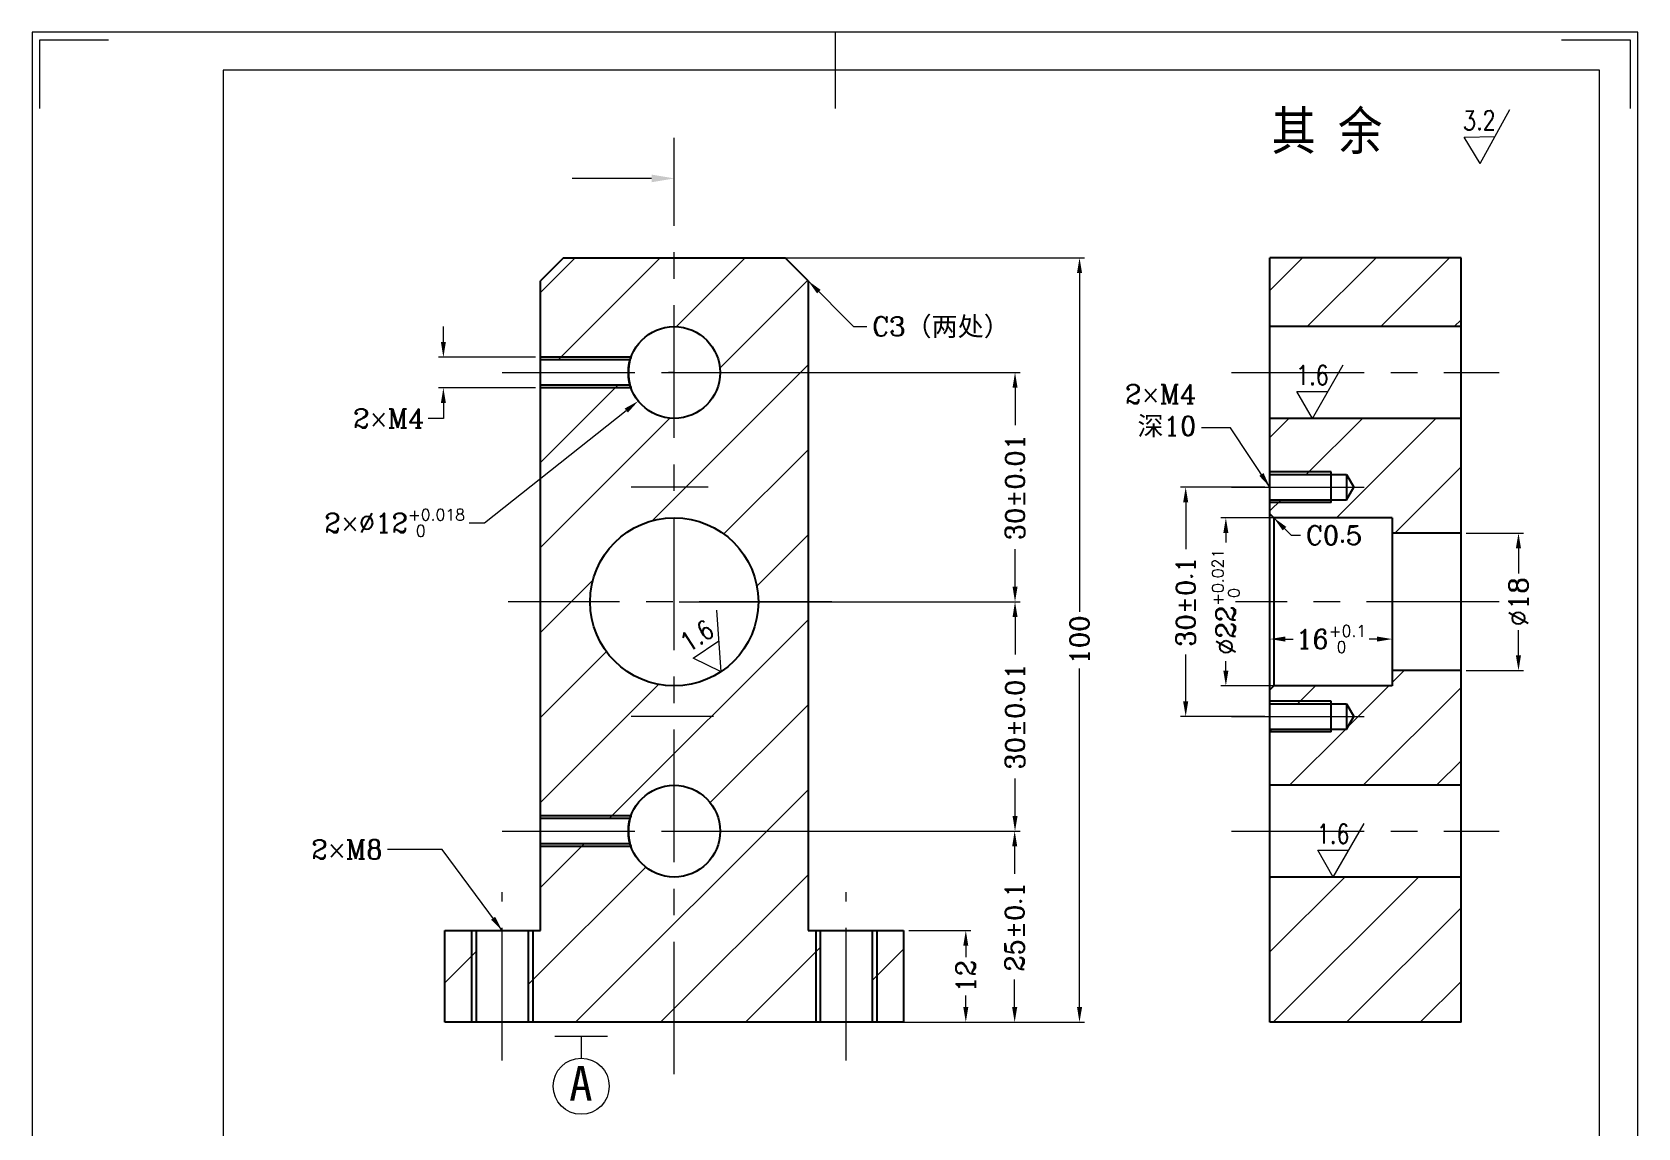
# Model space of a CAD drawing. Header units: millimetres. Extents: x 348 to 7549, y -2121 to -1262.
# Drawn here: x 4729.3 to 4939.3, y -1967.6 to -1824.3 of the extents above; entities that cross this region are included whole.
import ezdxf
from ezdxf.enums import TextEntityAlignment as Align

# ---------------------------------------------------------------- set-up
doc = ezdxf.new("R2010")
doc.units = ezdxf.units.MM
doc.header["$LTSCALE"] = 46.255
doc.header["$PDMODE"] = 3
doc.header["$PDSIZE"] = 8
doc.linetypes.add('CENTER', pattern=[0.6, 0.375, -0.075, 0.075, -0.075])
doc.layers.get('0').update_dxf_attribs({"linetype": 'CONTINUOUS'})
doc.layers.get('Defpoints').update_dxf_attribs({"linetype": 'CONTINUOUS'})
for name, color, linetype, lineweight in [('dim', 82, 'CONTINUOUS', 9), ('中心线', 2, 'CENTER', 13), ('剖面线', 4, 'CONTINUOUS', 13), ('图框_内框线', 5, 'CONTINUOUS', 13), ('图框_外框线', 7, 'CONTINUOUS', 13), ('图框_角线', 5, 'CONTINUOUS', 13), ('尺寸线', 80, 'CONTINUOUS', 13), ('文字', 3, 'CONTINUOUS', 13), ('粗实线', 7, 'CONTINUOUS', 20), ('细实线', 20, 'CONTINUOUS', 13)]:
    doc.layers.add(name, color=color, linetype=linetype, lineweight=lineweight)
doc.styles.add('ROMANC', font='romanc.shx', dxfattribs={"bigfont": 'gbcbig.shx'})
doc.styles.get("Standard").update_dxf_attribs({"font": 'txt', "width": 0.85, "bigfont": 'gbcbig.shx'})
doc.styles.add('TXT08', font='txt.shx', dxfattribs={"width": 0.8, "bigfont": 'gbcbig.shx'})
doc.styles.add('宋体', font='SimSun.ttf')
doc.dimstyles.new('YanXiu', dxfattribs={"dimtxt": 2.5, "dimasz": 2.2, "dimexe": 0.66, "dimexo": 0.66, "dimgap": 0.66, "dimtad": 0, "dimtoh": 1, "dimdsep": 46, "dimtxsty": 'ROMANC', "dimcen": 0, "dimclrd": 256, "dimclre": 131, "dimclrt": 42, "dimazin": 2, "dimtfac": 1, "dimtofl": 0, "dimtmove": 0, "dimatfit": 3, "dimfxl": 1, "dimlwd": 5, "dimlwe": 5, "dimarcsym": 0})

# ---------------------------------------------------------------- blocks, each defined once
blk = doc.blocks.new('*D97')
at = {"layer": 'Defpoints', "color": 0, "transparency": 16777216}
for p in [(4843.25, -1941.79), (4851.38, -1941.79), (4843.25, -1953.79)]:
    blk.add_point(p, dxfattribs=at)
at = {"layer": 'dim', "color": 131, "lineweight": 5, "transparency": 16777216}
for p, q in [((4843.91, -1941.79), (4852.04, -1941.79)), ((4843.91, -1953.79), (4852.04, -1953.79))]:
    blk.add_line(p, q, dxfattribs=at)
at = {"layer": 'dim', "lineweight": 5, "transparency": 16777216}
for p, q in [((4851.38, -1943.79), (4851.38, -1945.29)), ((4851.38, -1951.79), (4851.38, -1950.3))]:
    blk.add_line(p, q, dxfattribs=at)
at = {"layer": 'dim', "transparency": 16777216}
for points in [[(4851.05, -1943.79), (4851.71, -1943.79), (4851.38, -1941.79)], [(4851.05, -1951.79), (4851.71, -1951.79), (4851.38, -1953.79)]]:
    blk.add_solid(points, dxfattribs=at)
at = {"layer": 'dim', "color": 42, "transparency": 16777216, "insert": (4851.38, -1947.79), "char_height": 2.5, "attachment_point": 5, "rotation": 90, "style": 'ROMANC'}
blk.add_mtext('12', dxfattribs=at)
blk = doc.blocks.new('*D98')
at = {"layer": 'Defpoints', "color": 0, "transparency": 16777216}
for p in [(4813.25, -1928.79), (4857.77, -1928.79), (4813.25, -1953.79)]:
    blk.add_point(p, dxfattribs=at)
at = {"layer": 'dim', "color": 131, "lineweight": 5, "transparency": 16777216}
for p, q in [((4813.91, -1928.79), (4858.43, -1928.79)), ((4813.91, -1953.79), (4858.43, -1953.79))]:
    blk.add_line(p, q, dxfattribs=at)
at = {"layer": 'dim', "lineweight": 5, "transparency": 16777216}
for p, q in [((4857.77, -1930.79), (4857.77, -1934.38)), ((4857.77, -1951.79), (4857.77, -1948.2))]:
    blk.add_line(p, q, dxfattribs=at)
at = {"layer": 'dim', "transparency": 16777216}
for points in [[(4857.44, -1930.79), (4858.11, -1930.79), (4857.77, -1928.79)], [(4857.44, -1951.79), (4858.11, -1951.79), (4857.77, -1953.79)]]:
    blk.add_solid(points, dxfattribs=at)
at = {"layer": 'dim', "color": 42, "transparency": 16777216, "insert": (4857.77, -1941.29), "char_height": 2.5, "attachment_point": 5, "rotation": 90, "style": 'ROMANC'}
blk.add_mtext('\\A1;25±0.1', dxfattribs=at)
blk = doc.blocks.new('*D99')
at = {"layer": 'Defpoints', "color": 0, "transparency": 16777216}
for p in [(4813.25, -1898.79), (4857.82, -1898.79), (4813.25, -1928.79)]:
    blk.add_point(p, dxfattribs=at)
at = {"layer": 'dim', "color": 131, "lineweight": 5, "transparency": 16777216}
for p, q in [((4813.91, -1898.79), (4858.48, -1898.79)), ((4813.91, -1928.79), (4858.48, -1928.79))]:
    blk.add_line(p, q, dxfattribs=at)
at = {"layer": 'dim', "lineweight": 5, "transparency": 16777216}
for p, q in [((4857.82, -1900.79), (4857.82, -1905.69)), ((4857.82, -1926.79), (4857.82, -1921.89))]:
    blk.add_line(p, q, dxfattribs=at)
at = {"layer": 'dim', "transparency": 16777216}
for points in [[(4857.49, -1900.79), (4858.15, -1900.79), (4857.82, -1898.79)], [(4857.49, -1926.79), (4858.15, -1926.79), (4857.82, -1928.79)]]:
    blk.add_solid(points, dxfattribs=at)
at = {"layer": 'dim', "color": 42, "transparency": 16777216, "insert": (4857.82, -1913.79), "char_height": 2.5, "attachment_point": 5, "rotation": 90, "style": 'ROMANC'}
blk.add_mtext('\\A1;30±0.01', dxfattribs=at)
blk = doc.blocks.new('*D100')
at = {"layer": 'Defpoints', "color": 0, "transparency": 16777216}
for p in [(4813.25, -1868.79), (4857.82, -1868.79), (4813.25, -1898.79)]:
    blk.add_point(p, dxfattribs=at)
at = {"layer": 'dim', "color": 131, "lineweight": 5, "transparency": 16777216}
for p, q in [((4813.91, -1868.79), (4858.48, -1868.79)), ((4813.91, -1898.79), (4858.48, -1898.79))]:
    blk.add_line(p, q, dxfattribs=at)
at = {"layer": 'dim', "lineweight": 5, "transparency": 16777216}
for p, q in [((4857.82, -1870.79), (4857.82, -1875.69)), ((4857.82, -1896.79), (4857.82, -1891.89))]:
    blk.add_line(p, q, dxfattribs=at)
at = {"layer": 'dim', "transparency": 16777216}
for points in [[(4857.49, -1870.79), (4858.15, -1870.79), (4857.82, -1868.79)], [(4857.49, -1896.79), (4858.15, -1896.79), (4857.82, -1898.79)]]:
    blk.add_solid(points, dxfattribs=at)
at = {"layer": 'dim', "color": 42, "transparency": 16777216, "insert": (4857.82, -1883.79), "char_height": 2.5, "attachment_point": 5, "rotation": 90, "style": 'ROMANC'}
blk.add_mtext('\\A1;30±0.01', dxfattribs=at)
blk = doc.blocks.new('*D101')
at = {"layer": 'Defpoints', "color": 0, "transparency": 16777216}
for p in [(4813.25, -1853.79), (4866.25, -1853.79), (4813.25, -1953.79)]:
    blk.add_point(p, dxfattribs=at)
at = {"layer": 'dim', "color": 131, "lineweight": 5, "transparency": 16777216}
for p, q in [((4813.91, -1853.79), (4866.91, -1853.79)), ((4813.91, -1953.79), (4866.91, -1953.79))]:
    blk.add_line(p, q, dxfattribs=at)
at = {"layer": 'dim', "lineweight": 5, "transparency": 16777216}
for p, q in [((4866.25, -1855.79), (4866.25, -1900.1)), ((4866.25, -1951.79), (4866.25, -1907.49))]:
    blk.add_line(p, q, dxfattribs=at)
at = {"layer": 'dim', "transparency": 16777216}
for points in [[(4865.92, -1855.79), (4866.59, -1855.79), (4866.25, -1853.79)], [(4865.92, -1951.79), (4866.59, -1951.79), (4866.25, -1953.79)]]:
    blk.add_solid(points, dxfattribs=at)
at = {"layer": 'dim', "color": 42, "transparency": 16777216, "insert": (4866.25, -1903.79), "char_height": 2.5, "attachment_point": 5, "rotation": 90, "style": 'ROMANC'}
blk.add_mtext('100', dxfattribs=at)
blk = doc.blocks.new('*D106')
at = {"layer": 'Defpoints', "color": 0, "transparency": 16777216}
for p in [(4891.15, -1883.79), (4880.14, -1913.79), (4891.15, -1913.79)]:
    blk.add_point(p, dxfattribs=at)
at = {"layer": 'dim', "color": 131, "lineweight": 5, "transparency": 16777216}
for p, q in [((4890.49, -1883.79), (4879.48, -1883.79)), ((4890.49, -1913.79), (4879.48, -1913.79))]:
    blk.add_line(p, q, dxfattribs=at)
at = {"layer": 'dim', "lineweight": 5, "transparency": 16777216}
for p, q in [((4880.14, -1885.79), (4880.14, -1891.88)), ((4880.14, -1911.79), (4880.14, -1905.7))]:
    blk.add_line(p, q, dxfattribs=at)
at = {"layer": 'dim', "transparency": 16777216}
for points in [[(4879.8, -1885.79), (4880.47, -1885.79), (4880.14, -1883.79)], [(4879.8, -1911.79), (4880.47, -1911.79), (4880.14, -1913.79)]]:
    blk.add_solid(points, dxfattribs=at)
at = {"layer": 'dim', "color": 42, "transparency": 16777216, "insert": (4880.14, -1898.79), "char_height": 2.5, "attachment_point": 5, "rotation": 90, "style": 'ROMANC'}
blk.add_mtext('\\A1;30±0.1', dxfattribs=at)
blk = doc.blocks.new('*D107')
at = {"layer": 'Defpoints', "color": 0, "transparency": 16777216}
for p in [(4916.15, -1889.79), (4916.15, -1907.79), (4923.66, -1907.79)]:
    blk.add_point(p, dxfattribs=at)
at = {"layer": 'dim', "color": 131, "lineweight": 5, "transparency": 16777216}
for p, q in [((4916.81, -1889.79), (4924.32, -1889.79)), ((4916.81, -1907.79), (4924.32, -1907.79))]:
    blk.add_line(p, q, dxfattribs=at)
at = {"layer": 'dim', "lineweight": 5, "transparency": 16777216}
for p, q in [((4923.66, -1891.79), (4923.66, -1895.1)), ((4923.66, -1905.79), (4923.66, -1902.49))]:
    blk.add_line(p, q, dxfattribs=at)
at = {"layer": 'dim', "transparency": 16777216}
for points in [[(4923.32, -1891.79), (4923.99, -1891.79), (4923.66, -1889.79)], [(4923.32, -1905.79), (4923.99, -1905.79), (4923.66, -1907.79)]]:
    blk.add_solid(points, dxfattribs=at)
at = {"layer": 'dim', "color": 42, "transparency": 16777216, "insert": (4923.66, -1898.79), "char_height": 2.5, "attachment_point": 5, "rotation": 90, "style": 'ROMANC'}
blk.add_mtext('%%c18', dxfattribs=at)
blk = doc.blocks.new('*D108')
at = {"layer": 'Defpoints', "color": 0, "transparency": 16777216}
for p in [(4907.15, -1887.79), (4885.39, -1909.79), (4907.15, -1909.79)]:
    blk.add_point(p, dxfattribs=at)
at = {"layer": 'dim', "color": 131, "lineweight": 5, "transparency": 16777216}
for p, q in [((4906.49, -1887.79), (4884.73, -1887.79)), ((4906.49, -1909.79), (4884.73, -1909.79))]:
    blk.add_line(p, q, dxfattribs=at)
at = {"layer": 'dim', "lineweight": 5, "transparency": 16777216}
for p, q in [((4885.39, -1889.79), (4885.39, -1891.02)), ((4885.39, -1907.79), (4885.39, -1906.56))]:
    blk.add_line(p, q, dxfattribs=at)
at = {"layer": 'dim', "transparency": 16777216}
for points in [[(4885.06, -1889.79), (4885.72, -1889.79), (4885.39, -1887.79)], [(4885.06, -1907.79), (4885.72, -1907.79), (4885.39, -1909.79)]]:
    blk.add_solid(points, dxfattribs=at)
at = {"layer": 'dim', "color": 42, "transparency": 16777216, "insert": (4885.39, -1898.79), "char_height": 2.5, "attachment_point": 5, "rotation": 90, "style": 'ROMANC'}
blk.add_mtext('\\A1;%%c22{\\H1.500000;\\S+0.021^  0;}', dxfattribs=at)
blk = doc.blocks.new('*D109')
at = {"layer": 'Defpoints', "color": 0, "transparency": 16777216}
for p in [(4795.75, -1866.79), (4783.06, -1870.79), (4795.75, -1870.79)]:
    blk.add_point(p, dxfattribs=at)
at = {"layer": 'dim', "lineweight": 5, "transparency": 16777216}
for p, q in [((4783.06, -1864.79), (4783.06, -1862.79)), ((4783.06, -1872.79), (4783.06, -1874.79)), ((4783.06, -1874.79), (4781.06, -1874.79))]:
    blk.add_line(p, q, dxfattribs=at)
at = {"layer": 'dim', "color": 131, "lineweight": 5, "transparency": 16777216}
for p, q in [((4795.09, -1866.79), (4782.4, -1866.79)), ((4795.09, -1870.79), (4782.4, -1870.79))]:
    blk.add_line(p, q, dxfattribs=at)
at = {"layer": 'dim', "transparency": 16777216}
for points in [[(4782.73, -1864.79), (4783.39, -1864.79), (4783.06, -1866.79)], [(4782.73, -1872.79), (4783.39, -1872.79), (4783.06, -1870.79)]]:
    blk.add_solid(points, dxfattribs=at)
at = {"layer": 'dim', "color": 42, "transparency": 16777216, "insert": (4775.92, -1874.79), "char_height": 2.5, "attachment_point": 5, "style": 'ROMANC'}
blk.add_mtext('2×M4', dxfattribs=at)
blk = doc.blocks.new('*D110')
at = {"layer": 'Defpoints', "color": 0, "transparency": 16777216}
for p in [(4891.15, -1887.29), (4907.15, -1887.79), (4907.15, -1903.66)]:
    blk.add_point(p, dxfattribs=at)
at = {"layer": 'dim', "color": 131, "lineweight": 5, "transparency": 16777216}
for p, q in [((4891.15, -1887.95), (4891.15, -1904.32)), ((4907.15, -1888.45), (4907.15, -1904.32))]:
    blk.add_line(p, q, dxfattribs=at)
at = {"layer": 'dim', "lineweight": 5, "transparency": 16777216}
for p, q in [((4893.15, -1903.66), (4894.18, -1903.66)), ((4905.15, -1903.66), (4904.12, -1903.66))]:
    blk.add_line(p, q, dxfattribs=at)
at = {"layer": 'dim', "transparency": 16777216}
for points in [[(4893.15, -1903.33), (4893.15, -1903.99), (4891.15, -1903.66)], [(4905.15, -1903.33), (4905.15, -1903.99), (4907.15, -1903.66)]]:
    blk.add_solid(points, dxfattribs=at)
at = {"layer": 'dim', "color": 42, "transparency": 16777216, "insert": (4899.15, -1903.66), "char_height": 2.5, "attachment_point": 5, "style": 'ROMANC'}
blk.add_mtext('\\A1;16{\\H1.500000;\\S+0.1^  0;}', dxfattribs=at)
blk = doc.blocks.new('*D111')
at = {"layer": 'Defpoints', "color": 0, "transparency": 16777216}
for p in [(4817.95, -1865.06), (4808.55, -1872.52)]:
    blk.add_point(p, dxfattribs=at)
at = {"layer": 'dim', "lineweight": 5, "transparency": 16777216}
for p, q in [((4788.45, -1888.45), (4806.98, -1873.76)), ((4786.45, -1888.45), (4788.45, -1888.45))]:
    blk.add_line(p, q, dxfattribs=at)
at = {"layer": 'dim', "transparency": 16777216}
blk.add_solid([(4806.77, -1873.5), (4807.19, -1874.02), (4808.55, -1872.52)], dxfattribs=at)
at = {"layer": 'dim', "color": 42, "transparency": 16777216, "insert": (4776.69, -1888.45), "char_height": 2.5, "attachment_point": 5, "style": 'ROMANC'}
blk.add_mtext('\\A1;2×∅12{\\H1.500000;\\S+0.018^  0;}', dxfattribs=at)

msp = doc.modelspace()

# ---------------------------------------------------------------- hatches: boundary and pattern name
at = {"layer": '剖面线', "linetype": 'Continuous'}
h = msp.add_hatch(dxfattribs=at)
h.set_pattern_fill('A', color=256, scale=7.859764, angle=45, style=0, pattern_type=0)
h.set_pattern_definition([(45, (4583.4536, -2181.784), (-5.55769, 5.55769), [])])
edge = h.paths.add_edge_path()
edge.add_spline(control_points=[(4819.25023, -1868.79136), (4819.25023, -1878.09234), (4810.03934, -1879.38374), (4807.48157, -1870.44136)], knot_values=[0, 0, 0, 0, 1, 1, 1, 1], weights=[1, 0.425896554, 0.425896554, 1], degree=3, periodic=0)
edge.add_spline(control_points=[(4807.48157, -1867.14136), (4810.03934, -1858.19898), (4819.25023, -1859.49038), (4819.25023, -1868.79136)], knot_values=[0, 0, 0, 0, 1, 1, 1, 1], weights=[1, 0.425896554, 0.425896554, 1], degree=3, periodic=0)
edge.add_line((4807.48157, -1867.14136), (4795.75023, -1867.14136))
edge.add_line((4795.75023, -1867.14136), (4795.75023, -1856.79136))
edge.add_line((4798.75023, -1853.79136), (4795.75023, -1856.79136))
edge.add_line((4798.75023, -1853.79136), (4827.75023, -1853.79136))
edge.add_line((4830.75023, -1856.79136), (4827.75023, -1853.79136))
edge.add_line((4830.75023, -1856.79136), (4830.75023, -1941.79136))
edge.add_line((4830.75023, -1941.79136), (4832.35023, -1941.79136))
edge.add_line((4832.35023, -1941.79136), (4832.35023, -1953.79136))
edge.add_line((4832.35023, -1953.79136), (4794.15023, -1953.79136))
edge.add_line((4794.15023, -1941.79136), (4794.15023, -1953.79136))
edge.add_line((4794.15023, -1941.79136), (4795.75023, -1941.79136))
edge.add_line((4795.75023, -1941.79136), (4795.75023, -1930.44136))
edge.add_line((4807.48157, -1930.44136), (4795.75023, -1930.44136))
edge.add_spline(control_points=[(4819.25023, -1928.79136), (4819.25023, -1938.09234), (4810.03934, -1939.38374), (4807.48157, -1930.44136)], knot_values=[0, 0, 0, 0, 1, 1, 1, 1], weights=[1, 0.425896554, 0.425896554, 1], degree=3, periodic=0)
edge.add_spline(control_points=[(4807.48157, -1927.14136), (4810.03934, -1918.19898), (4819.25023, -1919.49038), (4819.25023, -1928.79136)], knot_values=[0, 0, 0, 0, 1, 1, 1, 1], weights=[1, 0.425896554, 0.425896554, 1], degree=3, periodic=0)
edge.add_line((4807.48157, -1927.14136), (4795.75023, -1927.14136))
edge.add_line((4795.75023, -1927.14136), (4795.75023, -1870.44136))
edge.add_line((4807.48157, -1870.44136), (4795.75023, -1870.44136))
edge.add_spline(control_points=[(4813.25023, -1909.79136), (4835.25023, -1909.79136), (4835.25023, -1887.79136), (4813.25023, -1887.79136)], knot_values=[0, 0, 0, 0, 1, 1, 1, 1], weights=[1, 0.333333333, 0.333333333, 1], degree=3, periodic=0)
edge.add_spline(control_points=[(4813.25023, -1887.79136), (4791.25023, -1887.79136), (4791.25023, -1909.79136), (4813.25023, -1909.79136)], knot_values=[0, 0, 0, 0, 1, 1, 1, 1], weights=[1, 0.333333333, 0.333333333, 1], degree=3, periodic=0)
edge = h.paths.add_edge_path()
edge.add_line((4843.25023, -1953.79136), (4839.15023, -1953.79136))
edge.add_line((4839.15023, -1941.79136), (4839.15023, -1953.79136))
edge.add_line((4839.15023, -1941.79136), (4843.25023, -1941.79136))
edge.add_line((4843.25023, -1941.79136), (4843.25023, -1953.79136))
h.paths.add_polyline_path([(4787.35023, -1953.79136), (4783.25023, -1953.79136), (4783.25023, -1941.79136), (4787.35023, -1941.79136)])
h = msp.add_hatch(dxfattribs=at)
h.set_pattern_fill('B', color=256, scale=6.799104, angle=45, style=0, pattern_type=0)
h.set_pattern_definition([(45, (4605.879, -2181.7844), (-4.80769, 4.80769), [])])
edge = h.paths.add_edge_path()
edge.add_line((4916.14874, -1953.79136), (4916.14874, -1934.79136))
edge.add_line((4916.14874, -1953.79136), (4891.14874, -1953.79136))
edge.add_line((4891.14874, -1953.79136), (4891.14874, -1934.79136))
edge.add_line((4916.14874, -1934.79136), (4891.14874, -1934.79136))
edge = h.paths.add_edge_path()
edge.add_line((4916.14874, -1922.79136), (4916.14874, -1907.79136))
edge.add_line((4916.14874, -1922.79136), (4891.14874, -1922.79136))
edge.add_line((4891.14874, -1922.79136), (4891.14874, -1915.44136))
edge.add_line((4891.14874, -1915.44136), (4901.14874, -1915.44136))
edge.add_line((4901.14874, -1915.44136), (4902.14016, -1913.79136))
edge.add_line((4901.14874, -1912.14136), (4902.14016, -1913.79136))
edge.add_line((4891.14874, -1912.14136), (4901.14874, -1912.14136))
edge.add_line((4891.14874, -1912.14136), (4891.14874, -1910.29125))
edge.add_line((4891.14874, -1910.29125), (4891.64863, -1909.79136))
edge.add_line((4907.14874, -1909.79136), (4891.64863, -1909.79136))
edge.add_line((4907.14874, -1907.79136), (4907.14874, -1909.79136))
edge.add_line((4916.14874, -1907.79136), (4907.14874, -1907.79136))
edge = h.paths.add_edge_path()
edge.add_line((4916.14874, -1889.79136), (4916.14874, -1874.79136))
edge.add_line((4916.14874, -1889.79136), (4907.14874, -1889.79136))
edge.add_line((4907.14874, -1887.79136), (4907.14874, -1889.79136))
edge.add_line((4907.14874, -1887.79136), (4891.64863, -1887.79136))
edge.add_line((4891.14874, -1887.29147), (4891.64863, -1887.79136))
edge.add_line((4891.14874, -1887.29147), (4891.14874, -1885.44136))
edge.add_line((4891.14874, -1885.44136), (4901.14874, -1885.44136))
edge.add_line((4901.14874, -1885.44136), (4902.14016, -1883.79136))
edge.add_line((4901.14874, -1882.14136), (4902.14016, -1883.79136))
edge.add_line((4891.14874, -1882.14136), (4901.14874, -1882.14136))
edge.add_line((4891.14874, -1882.14136), (4891.14874, -1874.79136))
edge.add_line((4916.14874, -1874.79136), (4891.14874, -1874.79136))
edge = h.paths.add_edge_path()
edge.add_line((4916.14874, -1862.79136), (4916.14874, -1853.79136))
edge.add_line((4916.14874, -1862.79136), (4891.14874, -1862.79136))
edge.add_line((4891.14874, -1862.79136), (4891.14874, -1853.79136))
edge.add_line((4916.14874, -1853.79136), (4891.14874, -1853.79136))

# ---------------------------------------------------------------- linework, layer by layer
at = {"color": 7, "linetype": 'Continuous'}
for p, q in [((4798.75023, -1853.79136), (4795.75023, -1856.79136)), ((4798.75023, -1853.79136), (4795.75023, -1856.79136)), ((4798.75023, -1853.79136), (4827.75023, -1853.79136)), ((4798.75023, -1853.79136), (4827.75023, -1853.79136)), ((4830.75023, -1856.79136), (4827.75023, -1853.79136)), ((4830.75023, -1856.79136), (4827.75023, -1853.79136)), ((4891.14874, -1862.79136), (4891.14874, -1853.79136)), ((4916.14874, -1853.79136), (4891.14874, -1853.79136)), ((4891.14874, -1953.79136), (4891.14874, -1853.79136)), ((4916.14874, -1853.79136), (4891.14874, -1853.79136)), ((4916.14874, -1862.79136), (4916.14874, -1853.79136)), ((4916.14874, -1953.79136), (4916.14874, -1853.79136)), ((4795.75023, -1867.14136), (4795.75023, -1856.79136)), ((4795.75023, -1941.79136), (4795.75023, -1856.79136)), ((4830.75023, -1856.79136), (4830.75023, -1941.79136)), ((4830.75023, -1856.79136), (4830.75023, -1941.79136)), ((4916.14874, -1862.79136), (4891.14874, -1862.79136)), ((4916.14874, -1862.79136), (4891.14874, -1862.79136)), ((4807.48157, -1867.14136), (4795.75023, -1867.14136)), ((4807.48157, -1867.14136), (4795.75023, -1867.14136)), ((4795.75023, -1927.14136), (4795.75023, -1870.44136)), ((4807.48157, -1870.44136), (4795.75023, -1870.44136)), ((4807.48157, -1870.44136), (4795.75023, -1870.44136)), ((4891.14874, -1882.14136), (4891.14874, -1874.79136)), ((4916.14874, -1874.79136), (4891.14874, -1874.79136)), ((4916.14874, -1874.79136), (4891.14874, -1874.79136)), ((4916.14874, -1889.79136), (4916.14874, -1874.79136)), ((4891.14874, -1882.14136), (4901.14874, -1882.14136)), ((4891.14874, -1882.14136), (4901.14874, -1882.14136)), ((4899.14874, -1885.79136), (4899.14874, -1881.79136)), ((4901.14874, -1882.14136), (4902.14016, -1883.79136)), ((4901.14874, -1882.14136), (4901.14874, -1885.44136)), ((4901.14874, -1882.14136), (4902.14016, -1883.79136)), ((4891.14874, -1887.29147), (4891.14874, -1885.44136)), ((4891.14874, -1885.44136), (4901.14874, -1885.44136)), ((4891.14874, -1885.44136), (4901.14874, -1885.44136)), ((4901.14874, -1885.44136), (4902.14016, -1883.79136)), ((4901.14874, -1885.44136), (4902.14016, -1883.79136)), ((4891.14874, -1887.29147), (4891.64863, -1887.79136)), ((4891.14874, -1887.29147), (4891.64863, -1887.79136)), ((4907.14874, -1887.79136), (4891.64863, -1887.79136)), ((4891.64863, -1887.79136), (4891.64863, -1909.79136)), ((4907.14874, -1887.79136), (4891.64863, -1887.79136)), ((4907.14874, -1887.79136), (4907.14874, -1889.79136)), ((4907.14874, -1887.79136), (4907.14874, -1909.79136)), ((4916.14874, -1889.79136), (4907.14874, -1889.79136)), ((4916.14874, -1889.79136), (4907.14874, -1889.79136)), ((4907.14874, -1907.79136), (4907.14874, -1909.79136)), ((4916.14874, -1907.79136), (4907.14874, -1907.79136)), ((4916.14874, -1907.79136), (4907.14874, -1907.79136)), ((4916.14874, -1922.79136), (4916.14874, -1907.79136)), ((4891.14874, -1910.29125), (4891.64863, -1909.79136)), ((4891.14874, -1910.29125), (4891.64863, -1909.79136)), ((4891.14874, -1912.14136), (4891.14874, -1910.29125)), ((4907.14874, -1909.79136), (4891.64863, -1909.79136)), ((4907.14874, -1909.79136), (4891.64863, -1909.79136)), ((4891.14874, -1912.14136), (4901.14874, -1912.14136)), ((4891.14874, -1912.14136), (4901.14874, -1912.14136)), ((4899.14874, -1915.79136), (4899.14874, -1911.79136)), ((4901.14874, -1912.14136), (4902.14016, -1913.79136)), ((4901.14874, -1912.14136), (4902.14016, -1913.79136)), ((4901.14874, -1912.14136), (4901.14874, -1915.44136)), ((4901.14874, -1915.44136), (4902.14016, -1913.79136)), ((4901.14874, -1915.44136), (4902.14016, -1913.79136)), ((4891.14874, -1922.79136), (4891.14874, -1915.44136)), ((4891.14874, -1915.44136), (4901.14874, -1915.44136)), ((4891.14874, -1915.44136), (4901.14874, -1915.44136)), ((4916.14874, -1922.79136), (4891.14874, -1922.79136)), ((4916.14874, -1922.79136), (4891.14874, -1922.79136)), ((4807.48157, -1927.14136), (4795.75023, -1927.14136)), ((4807.48157, -1927.14136), (4795.75023, -1927.14136)), ((4795.75023, -1941.79136), (4795.75023, -1930.44136)), ((4807.48157, -1930.44136), (4795.75023, -1930.44136)), ((4807.48157, -1930.44136), (4795.75023, -1930.44136)), ((4891.14874, -1953.79136), (4891.14874, -1934.79136)), ((4916.14874, -1934.79136), (4891.14874, -1934.79136)), ((4916.14874, -1934.79136), (4891.14874, -1934.79136)), ((4916.14874, -1953.79136), (4916.14874, -1934.79136)), ((4783.25023, -1953.79136), (4783.25023, -1941.79136)), ((4783.25023, -1941.79136), (4787.35023, -1941.79136)), ((4783.25023, -1941.79136), (4795.75023, -1941.79136)), ((4783.25023, -1953.79136), (4783.25023, -1941.79136)), ((4787.35023, -1941.79136), (4787.35023, -1953.79136)), ((4787.35023, -1941.79136), (4787.35023, -1953.79136)), ((4794.15023, -1941.79136), (4794.15023, -1953.79136)), ((4794.15023, -1941.79136), (4795.75023, -1941.79136)), ((4794.15023, -1941.79136), (4794.15023, -1953.79136)), ((4830.75023, -1941.79136), (4832.35023, -1941.79136)), ((4830.75023, -1941.79136), (4843.25023, -1941.79136)), ((4832.35023, -1941.79136), (4832.35023, -1953.79136)), ((4832.35023, -1941.79136), (4832.35023, -1953.79136)), ((4839.15023, -1941.79136), (4839.15023, -1953.79136)), ((4839.15023, -1941.79136), (4843.25023, -1941.79136)), ((4839.15023, -1941.79136), (4839.15023, -1953.79136)), ((4843.25023, -1941.79136), (4843.25023, -1953.79136)), ((4843.25023, -1941.79136), (4843.25023, -1953.79136)), ((4787.35023, -1953.79136), (4783.25023, -1953.79136)), ((4843.25023, -1953.79136), (4783.25023, -1953.79136)), ((4832.35023, -1953.79136), (4794.15023, -1953.79136)), ((4843.25023, -1953.79136), (4839.15023, -1953.79136)), ((4916.14874, -1953.79136), (4891.14874, -1953.79136)), ((4916.14874, -1953.79136), (4891.14874, -1953.79136))]:
    msp.add_line(p, q, dxfattribs=at)
at = {"color": 2, "linetype": 'Continuous'}
for p, q in [((4807.59336, -1866.79136), (4795.75023, -1866.79136)), ((4807.59337, -1870.79136), (4795.75023, -1870.79136)), ((4899.14874, -1881.79136), (4891.14874, -1881.79136)), ((4899.14874, -1885.79136), (4891.14874, -1885.79136)), ((4899.14874, -1911.79136), (4891.14874, -1911.79136)), ((4899.14874, -1915.79136), (4891.14874, -1915.79136)), ((4807.59336, -1926.79136), (4795.75023, -1926.79136)), ((4807.59337, -1930.79136), (4795.75023, -1930.79136)), ((4786.75023, -1941.79136), (4786.75023, -1953.79136)), ((4794.75023, -1941.79136), (4794.75023, -1953.79136)), ((4831.75023, -1941.79136), (4831.75023, -1953.79136)), ((4839.75023, -1941.79136), (4839.75023, -1953.79136))]:
    msp.add_line(p, q, dxfattribs=at)
at = {"color": 7, "linetype": 'Continuous'}
for centre, radius in [((4813.25023, -1868.79136), 6), ((4813.25023, -1898.79136), 11), ((4813.25023, -1928.79136), 6)]:
    msp.add_circle(centre, radius, dxfattribs=at)
at = {"color": 2, "linetype": 'Continuous'}
for points, start_tangent, end_tangent in [([(4807.48167, -1867.14102), (4807.50657, -1867.05632), (4807.57009, -1866.85849), (4807.59338, -1866.79136), (4807.57004, -1866.85865), (4807.50643, -1867.05681), (4807.41991, -1867.37457), (4807.334, -1867.79225), (4807.27217, -1868.27874), (4807.25023, -1868.79136)], (0.275060653, 0.961426876), (0, -1)), ([(4807.25023, -1868.79136), (4807.27219, -1869.30424), (4807.33409, -1869.79099), (4807.41998, -1870.20844), (4807.50651, -1870.5262), (4807.57006, -1870.72413), (4807.59338, -1870.79136), (4807.57008, -1870.72419), (4807.50654, -1870.52629), (4807.48167, -1870.44169)], (0, -1), (-0.2750653, 0.961425546)), ([(4807.48167, -1927.14102), (4807.50657, -1927.05632), (4807.57009, -1926.85849), (4807.59338, -1926.79136), (4807.57004, -1926.85865), (4807.50643, -1927.05681), (4807.41991, -1927.37457), (4807.334, -1927.79225), (4807.27217, -1928.27874), (4807.25023, -1928.79136)], (0.275060653, 0.961426876), (0, -1)), ([(4807.25023, -1928.79136), (4807.27219, -1929.30424), (4807.33409, -1929.79099), (4807.41998, -1930.20844), (4807.50651, -1930.5262), (4807.57006, -1930.72413), (4807.59338, -1930.79136), (4807.57008, -1930.72419), (4807.50654, -1930.52629), (4807.48167, -1930.44169)], (0, -1), (-0.2750653, 0.961425546))]:
    msp.add_spline(points, degree=3, dxfattribs=dict(at, start_tangent=start_tangent, end_tangent=end_tangent))
at = {"layer": 'dim'}
for p, q in [((4918.63938, -1841.46395), (4922.54723, -1834.3885)), ((4916.55258, -1838.00294), (4920.5933, -1837.92623)), ((4918.63938, -1841.46395), (4916.55258, -1838.00294)), ((4896.7081, -1874.79136), (4900.74955, -1867.79136)), ((4896.7081, -1874.79136), (4894.68737, -1871.29136)), ((4894.68737, -1871.29136), (4898.72882, -1871.29136)), ((4819.36875, -1907.93268), (4818.83371, -1899.8675)), ((4815.74267, -1906.14806), (4819.10123, -1903.90009)), ((4819.36875, -1907.93268), (4815.74267, -1906.14806)), ((4899.42274, -1934.79136), (4903.46419, -1927.79136)), ((4899.42274, -1934.79136), (4897.40201, -1931.29136)), ((4897.40201, -1931.29136), (4901.44346, -1931.29136))]:
    msp.add_line(p, q, dxfattribs=at)
at = {"layer": '中心线'}
for p, q in [((4813.25023, -1960.60025), (4813.25023, -1838.08748)), ((4790.75023, -1868.79136), (4823.50304, -1868.79136)), ((4813.25023, -1868.79136), (4812.48256, -1868.79136)), ((4886.14874, -1868.79136), (4921.14874, -1868.79136)), ((4817.69889, -1883.79136), (4807.60023, -1883.79136)), ((4886.14874, -1883.79136), (4906.14874, -1883.79136)), ((4833.86505, -1898.79136), (4791.53371, -1898.79136)), ((4921.14874, -1898.79136), (4886.64859, -1898.79136)), ((4818.39409, -1913.79136), (4807.60023, -1913.79136)), ((4886.14874, -1913.79136), (4906.14874, -1913.79136)), ((4790.75023, -1928.79136), (4821.82369, -1928.79136)), ((4886.14874, -1928.79136), (4921.14874, -1928.79136)), ((4790.75023, -1958.79136), (4790.75023, -1936.79136)), ((4835.75023, -1958.79136), (4835.75023, -1936.79136))]:
    msp.add_line(p, q, dxfattribs=at)
at = {"layer": '图框_内框线'}
msp.add_lwpolyline([(4834.27457, -1824.25676), (4834.27457, -1834.25676)], dxfattribs=at)
msp.add_lwpolyline([(4754.27457, -2116.25676), (4934.27457, -2116.25676), (4934.27457, -1829.25676), (4754.27457, -1829.25676)], close=True, dxfattribs=at)
at = {"layer": '图框_外框线'}
msp.add_lwpolyline([(4729.27457, -2121.25676), (4939.27457, -2121.25676), (4939.27457, -1824.25676), (4729.27457, -1824.25676)], close=True, dxfattribs=at)
at = {"layer": '图框_角线', "flags": 128}
for points in [[(4730.27457, -1834.25676), (4730.27457, -1825.25676), (4739.27457, -1825.25676)], [(4929.27457, -1825.25676), (4938.27457, -1825.25676), (4938.27457, -1834.25676)]]:
    msp.add_lwpolyline(points, dxfattribs=at)
at = {"layer": '尺寸线'}
msp.add_lwpolyline([(4810.28064, -1843.39579), (4799.91606, -1843.39579)], dxfattribs=at)
msp.add_solid([(4810.28064, -1842.89579), (4813.28064, -1843.39579), (4810.28064, -1843.89579)], dxfattribs=at)
at = {"layer": '粗实线'}
for p, q in [((4797.6512, -1955.59808), (4804.50964, -1955.59808)), ((4801.08042, -1955.59808), (4801.08042, -1958.491))]:
    msp.add_line(p, q, dxfattribs=at)
at = {"layer": '细实线'}
msp.add_circle((4801.08042, -1962.15851), 3.6675, dxfattribs=at)

# ---------------------------------------------------------------- texts
at = {"layer": 'dim', "style": 'TXT08', "width": 0.8}
for s, rotation, p in [('3.2', 1.0876714, (4918.53198, -1835.80694)), ('1.6', 33.7954124, (4816.22159, -1903.23069))]:
    msp.add_text(s, height=2.5, rotation=rotation, dxfattribs=at).set_placement(p, align=Align.MIDDLE)
for p in [(4896.7081, -1869.13333), (4899.42274, -1929.13333)]:
    msp.add_text('1.6', height=2.5, dxfattribs=at).set_placement(p, align=Align.MIDDLE)
at = {"layer": 'dim', "color": 42, "char_height": 2.5, "style": 'ROMANC'}
for s, insert, attachment_point in [('C3{\\fFangSong|b0|i0|c134|p49;（两处）}', (4839.10333, -1861.50503), 1), ('2×M4\\P{\\fFangSong|b0|i0|c134|p49;深}10', (4881.52764, -1877.28424), 9), ('C0.5', (4895.82397, -1888.83793), 1), ('2×M8', (4775.10536, -1932.42047), 9)]:
    msp.add_mtext(s, dxfattribs=dict(at, insert=insert, attachment_point=attachment_point))
at = {"layer": '文字', "insert": (4891.36718, -1834.66441), "char_height": 5, "width": 46.5466241, "attachment_point": 1}
msp.add_mtext('{\\fSimSun|b0|i0|c134|p2;其 余} ', dxfattribs=at)
at = {"layer": '细实线', "insert": (4799.50499, -1959.52976), "char_height": 4.5, "width": 10.3950175, "attachment_point": 1, "style": '宋体'}
msp.add_mtext('A', dxfattribs=at)

# ---------------------------------------------------------------- dimensions: what is measured, and where the dimension line sits
at = {"layer": 'dim'}
for base, p1, p2, override, picture, middle in [((4866.25252, -1853.79136), (4813.25023, -1953.79136), (4813.25023, -1853.79136), {"dimasz": 2}, '*D101', (4866.25252, -1903.79136)), ((4857.82099, -1868.79136), (4813.25023, -1898.79136), (4813.25023, -1868.79136), {"dimasz": 2, "dimgap": 0.66, "dimtol": 1, "dimlim": 0, "dimtp": 0.01, "dimtm": 0.01, "dimtfac": 1, "dimtdec": 3, "dimtolj": 1}, '*D100', (4857.82099, -1883.79136)), ((4880.13657, -1913.79136), (4891.14874, -1883.79136), (4891.14874, -1913.79136), {"dimasz": 2, "dimgap": 0.66, "dimtol": 1, "dimlim": 0, "dimtp": 0.1, "dimtm": 0.1, "dimtfac": 1, "dimtdec": 3, "dimtolj": 1}, '*D106', (4880.13657, -1898.79136)), ((4857.82099, -1898.79136), (4813.25023, -1928.79136), (4813.25023, -1898.79136), {"dimasz": 2, "dimgap": 0.66, "dimtol": 1, "dimlim": 0, "dimtp": 0.01, "dimtm": 0.01, "dimtfac": 1, "dimtdec": 3, "dimtolj": 1}, '*D99', (4857.82099, -1913.79136)), ((4857.77243, -1928.79136), (4813.25023, -1953.79136), (4813.25023, -1928.79136), {"dimasz": 2, "dimgap": 0.66, "dimtol": 1, "dimlim": 0, "dimtp": 0.1, "dimtm": 0.1, "dimtfac": 1, "dimtdec": 3, "dimtolj": 1}, '*D98', (4857.77243, -1941.29136)), ((4851.37896, -1941.79136), (4843.25023, -1953.79136), (4843.25023, -1941.79136), {"dimasz": 2}, '*D97', (4851.37896, -1947.79136))]:
    dim = msp.add_linear_dim(base=base, p1=p1, p2=p2, angle=90, dimstyle='YanXiu', override=override, dxfattribs=at)
    dim.commit()
    dim.dimension.update_dxf_attribs({"geometry": picture, "text_midpoint": middle})
for base, p1, p2, text, picture, middle in [((4783.05969, -1870.79136), (4795.75023, -1866.79136), (4795.75023, -1870.79136), '2×M<>', '*D109', (4775.91833, -1874.79136)), ((4923.65814, -1907.79136), (4916.14874, -1889.79136), (4916.14874, -1907.79136), '%%c<>', '*D107', (4923.65814, -1898.79136))]:
    dim = msp.add_linear_dim(base=base, p1=p1, p2=p2, angle=90, text=text, dimstyle='YanXiu', override={"dimasz": 2}, dxfattribs=at)
    dim.commit()
    dim.dimension.update_dxf_attribs({"geometry": picture, "text_midpoint": middle})
dim = msp.add_diameter_dim_2p(p1=(4817.95231, -1865.06437), p2=(4808.54815, -1872.51835), text='2×<>', dimstyle='YanXiu', override={"dimasz": 2, "dimgap": 0.66, "dimtol": 1, "dimlim": 0, "dimtp": 0.018, "dimtm": 0, "dimtfac": 0.6, "dimtdec": 3, "dimtolj": 1}, dxfattribs=at)
dim.commit()
dim.dimension.update_dxf_attribs({"geometry": '*D111', "text_midpoint": (4776.68867, -1888.44938), "dimtype": 163})
dim = msp.add_linear_dim(base=(4885.39079, -1909.79136), p1=(4907.14874, -1887.79136), p2=(4907.14874, -1909.79136), angle=90, text='%%c<>', dimstyle='YanXiu', override={"dimasz": 2, "dimgap": 0.66, "dimtol": 1, "dimlim": 0, "dimtp": 0.021, "dimtm": 0, "dimtfac": 0.6, "dimtdec": 3, "dimtolj": 1}, dxfattribs=at)
dim.commit()
dim.dimension.update_dxf_attribs({"geometry": '*D108', "text_midpoint": (4885.39079, -1898.79136), "dimtype": 160})
dim = msp.add_linear_dim(base=(4907.14874, -1903.66152), p1=(4891.14874, -1887.29147), p2=(4907.14874, -1887.79136), dimstyle='YanXiu', override={"dimasz": 2, "dimgap": 0.66, "dimtol": 1, "dimlim": 0, "dimtp": 0.1, "dimtm": 0, "dimtfac": 0.6, "dimtdec": 3, "dimtolj": 1}, dxfattribs=at)
dim.commit()
dim.dimension.update_dxf_attribs({"geometry": '*D110', "text_midpoint": (4899.14874, -1903.66152)})

# ---------------------------------------------------------------- leaders
at = {"layer": 'dim', "annotation_type": 0, "has_hookline": 1}
for points, hookline_direction, text_width in [([(4830.75023, -1856.79136), (4836.69939, -1862.75503), (4838.44333, -1862.75503)], 0, 17.08095), ([(4891.14874, -1883.79136), (4885.99673, -1876.03424), (4882.18764, -1876.03424)], 1, 8.96271), ([(4891.64863, -1887.79136), (4893.92526, -1890.08793), (4895.16397, -1890.08793)], 0, 7.7381), ([(4790.75023, -1941.79136), (4782.88925, -1931.17047), (4775.76536, -1931.17047)], 1, 8.84366)]:
    msp.add_leader(points, dimstyle='YanXiu', override={"dimasz": 2, "dimgap": 0.66, "dimtad": 0}, dxfattribs=dict(at, hookline_direction=hookline_direction, text_width=text_width))

doc.saveas('drawing.dxf')
